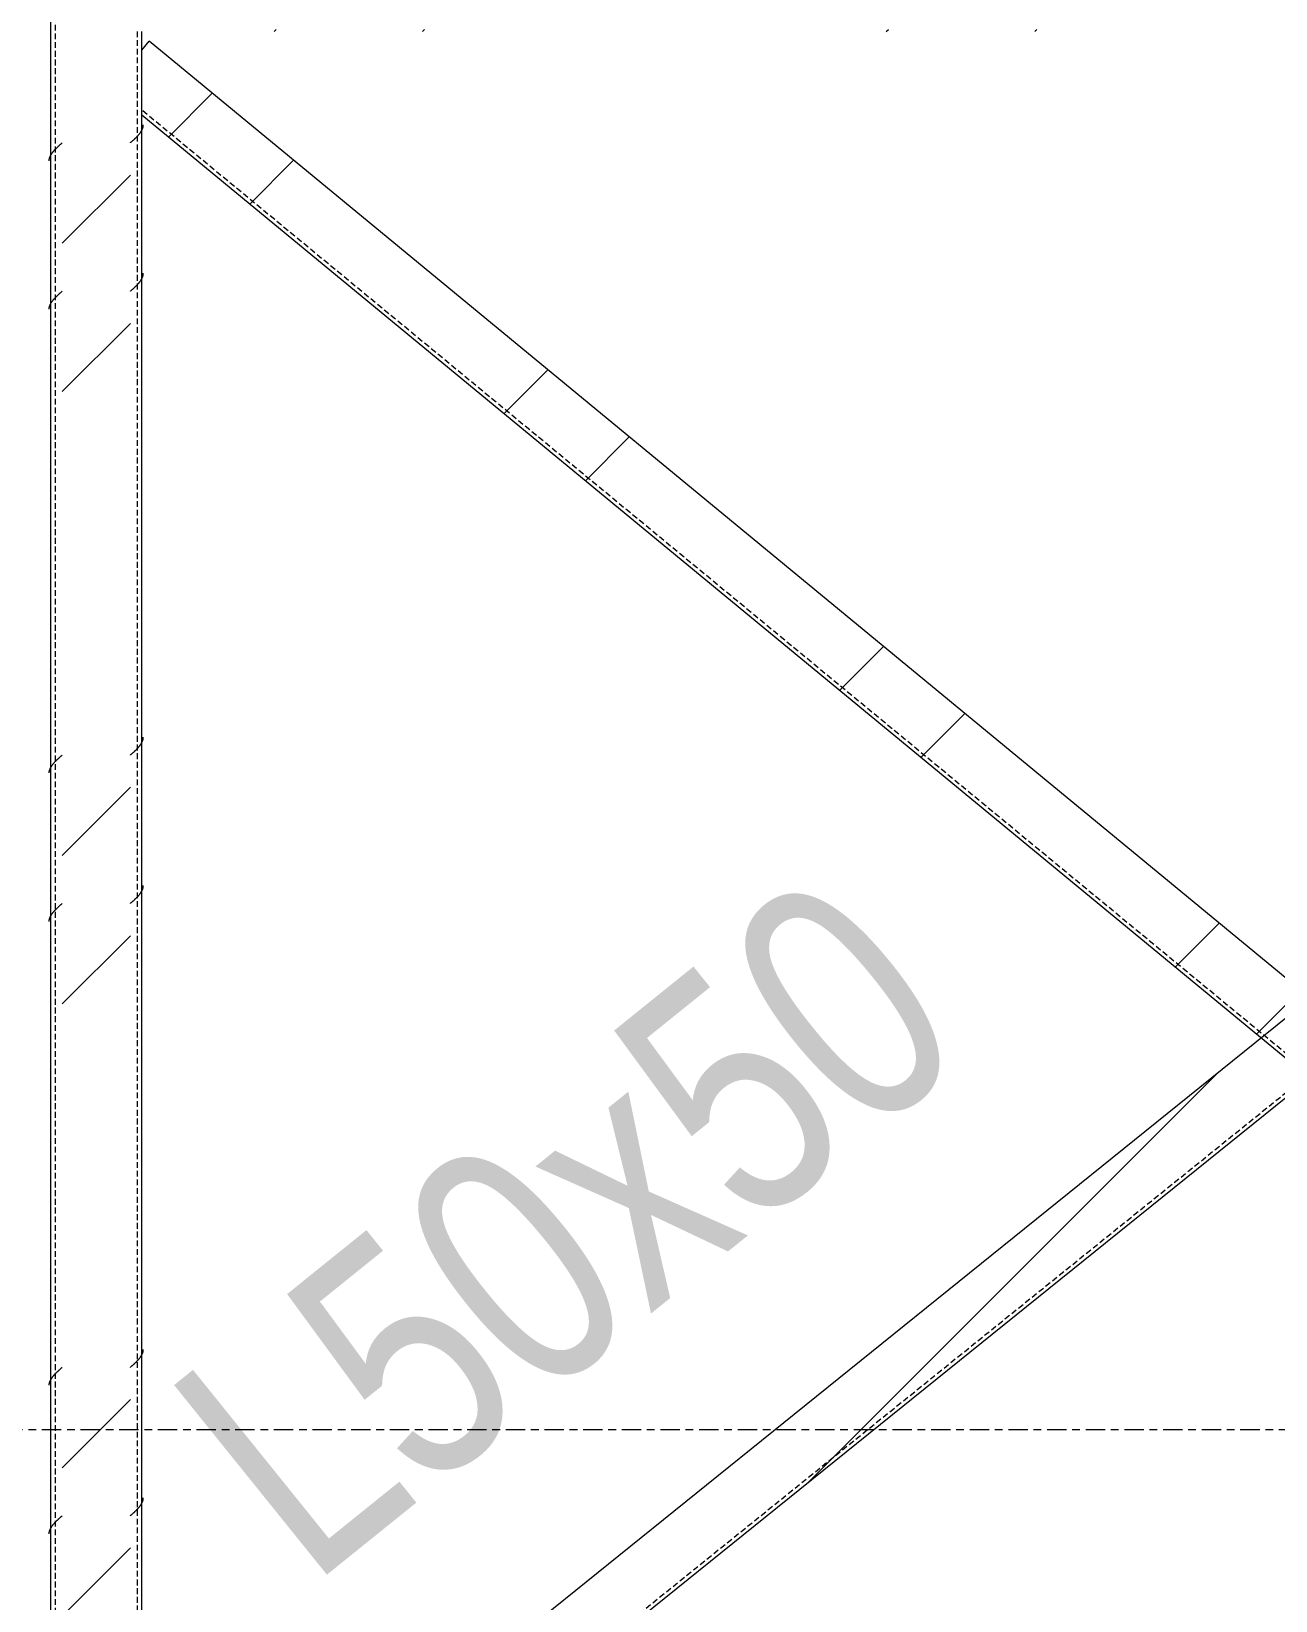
# Model space of a CAD drawing. Header units: centimetres. Extents: x -6111 to 13767, y -285 to 1600.
# Drawn here: x -3381.6 to -3279.5, y 79.9 to 208.8 of the extents above; entities that cross this region are included whole.
import ezdxf

# ---------------------------------------------------------------- set-up
doc = ezdxf.new("R2010")
doc.units = ezdxf.units.CM
doc.linetypes.add('Centre', pattern=[3.175, 0.635, -0.475, 1.59, -0.475])
doc.linetypes.add('Hidden', pattern=[0.714375, 0.47625, -0.238125])
for name, color, linetype, lineweight in [('A-ANNO-DIMS', 7, 'Continuous', 9), ('A-ANNO-DIMS-100', 7, 'Continuous', 9), ('A-FLOR-LEVL', 7, 'Continuous', 9), ('S-BEAM', 7, 'Continuous', 9), ('S-BEAM-IDEN', 7, 'Continuous', 18), ('S-COLS', 7, 'Continuous', 9)]:
    doc.layers.add(name, color=color, linetype=linetype, lineweight=lineweight)
doc.styles.add('Century Gothic_1', font='GOTHIC.TTF', dxfattribs={"height": 15})
doc.styles.add('Century Gothic_2', font='GOTHIC.TTF', dxfattribs={"width": 0.8, "height": 20})
doc.dimstyles.new('FCA_N_Cotas_E100', dxfattribs={"dimscale": 30.48, "dimtxt": 15.662524, "dimasz": 0.492126, "dimexe": 0.656168, "dimexo": 0.656168, "dimgap": 0.032808, "dimtad": 1, "dimlfac": 0.01, "dimrnd": 0.01, "dimzin": 0, "dimdsep": 46, "dimtxsty": 'Century Gothic_1', "dimblk1": 'OBLIQUE', "dimblk2": 'OBLIQUE', "dimsah": 1, "dimcen": 0.09, "dimdle": 0.656168, "dimadec": 3, "dimazin": 2, "dimtfac": 1, "dimtdec": 4, "dimtix": 1, "dimtmove": 0, "dimatfit": 3, "dimfxl": 1, "dimtvp": 1, "dimtolj": 1, "dimtzin": 0, "dimarcsym": 2})
pattern_1 = [(45, (0, 0), (-25.14472, 25.14472), []), (45, (0, 38.1), (-25.14472, 25.14472), [])]

# ---------------------------------------------------------------- blocks, each defined once
blk = doc.blocks.new('FP_83-Elevación Eje 2')
at = {"layer": 'S-COLS'}
blk.add_line((-5678, 46.02), (-5678, 208.83), dxfattribs=at)
at = {"layer": 'S-COLS', "color": 9, "true_color": 0xc0c0c0}
for p, q in [((-5677.9, 201.05), (-5677.89, 201.08)), ((-5677.89, 201.12), (-5677.89, 201.15)), ((-5677.89, 201.1), (-5677.89, 201.12)), ((-5677.89, 201.08), (-5677.89, 201.1)), ((-5678.85, 199.77), (-5678.82, 199.79)), ((-5678.82, 199.79), (-5678.8, 199.82)), ((-5678.8, 199.82), (-5678.77, 199.84)), ((-5678.77, 199.84), (-5678.75, 199.86)), ((-5678.75, 199.86), (-5678.72, 199.89)), ((-5678.72, 199.89), (-5678.7, 199.91)), ((-5678.7, 199.91), (-5678.67, 199.93)), ((-5678.67, 199.93), (-5678.64, 199.96)), ((-5678.64, 199.96), (-5678.62, 199.98)), ((-5678.62, 199.98), (-5678.59, 200)), ((-5678.59, 200), (-5678.57, 200.03)), ((-5678.57, 200.03), (-5678.55, 200.05)), ((-5678.55, 200.05), (-5678.52, 200.07)), ((-5678.52, 200.07), (-5678.5, 200.1)), ((-5678.5, 200.1), (-5678.47, 200.12)), ((-5678.47, 200.12), (-5678.45, 200.14)), ((-5678.45, 200.14), (-5678.43, 200.17)), ((-5678.43, 200.17), (-5678.41, 200.19)), ((-5678.41, 200.19), (-5678.38, 200.21)), ((-5678.38, 200.21), (-5678.36, 200.24)), ((-5678.36, 200.24), (-5678.34, 200.26)), ((-5678.34, 200.26), (-5678.32, 200.28)), ((-5678.32, 200.28), (-5678.3, 200.31)), ((-5678.3, 200.31), (-5678.28, 200.33)), ((-5678.28, 200.33), (-5678.26, 200.35)), ((-5678.26, 200.35), (-5678.24, 200.38)), ((-5678.24, 200.38), (-5678.22, 200.4)), ((-5678.22, 200.4), (-5678.2, 200.42)), ((-5678.2, 200.42), (-5678.18, 200.45)), ((-5678.18, 200.45), (-5678.16, 200.47)), ((-5678.16, 200.47), (-5678.15, 200.49)), ((-5678.15, 200.49), (-5678.13, 200.52)), ((-5678.13, 200.52), (-5678.11, 200.54)), ((-5678.11, 200.54), (-5678.1, 200.56)), ((-5678.1, 200.56), (-5678.08, 200.59)), ((-5678.08, 200.59), (-5678.07, 200.61)), ((-5678.07, 200.61), (-5678.05, 200.63)), ((-5678.05, 200.63), (-5678.04, 200.66)), ((-5678.04, 200.66), (-5678.03, 200.68)), ((-5678.03, 200.68), (-5678.01, 200.7)), ((-5678.01, 200.7), (-5678, 200.73)), ((-5678, 200.73), (-5677.99, 200.75)), ((-5677.99, 200.75), (-5677.98, 200.77)), ((-5677.98, 200.77), (-5677.97, 200.8)), ((-5677.97, 200.8), (-5677.96, 200.82)), ((-5677.96, 200.82), (-5677.95, 200.84)), ((-5677.95, 200.84), (-5677.94, 200.87)), ((-5677.94, 200.87), (-5677.93, 200.89)), ((-5677.93, 200.91), (-5677.92, 200.94)), ((-5677.93, 200.89), (-5677.93, 200.91)), ((-5677.92, 200.94), (-5677.91, 200.96)), ((-5677.91, 200.98), (-5677.9, 201.01)), ((-5677.91, 200.96), (-5677.91, 200.98)), ((-5677.9, 201.03), (-5677.9, 201.05)), ((-5677.9, 201.01), (-5677.9, 201.03)), ((-5678.95, 199.68), (-5678.93, 199.7)), ((-5678.93, 199.7), (-5678.9, 199.72)), ((-5678.9, 199.72), (-5678.88, 199.75)), ((-5678.88, 199.75), (-5678.85, 199.77)), ((-5678.26, 188.16), (-5678.24, 188.19)), ((-5678.24, 188.19), (-5678.22, 188.21)), ((-5678.22, 188.21), (-5678.2, 188.23)), ((-5678.2, 188.23), (-5678.18, 188.26)), ((-5678.18, 188.26), (-5678.16, 188.28)), ((-5678.16, 188.28), (-5678.15, 188.3)), ((-5678.15, 188.3), (-5678.13, 188.33)), ((-5678.13, 188.33), (-5678.11, 188.35)), ((-5678.11, 188.35), (-5678.1, 188.37)), ((-5678.1, 188.37), (-5678.08, 188.4)), ((-5678.08, 188.4), (-5678.07, 188.42)), ((-5678.07, 188.42), (-5678.05, 188.44)), ((-5678.05, 188.44), (-5678.04, 188.47)), ((-5678.04, 188.47), (-5678.03, 188.49)), ((-5678.03, 188.49), (-5678.01, 188.51)), ((-5678.01, 188.51), (-5678, 188.54)), ((-5678, 188.54), (-5677.99, 188.56)), ((-5677.99, 188.56), (-5677.98, 188.58)), ((-5677.98, 188.58), (-5677.97, 188.61)), ((-5677.97, 188.61), (-5677.96, 188.63)), ((-5677.96, 188.63), (-5677.95, 188.65)), ((-5677.95, 188.65), (-5677.94, 188.68)), ((-5677.94, 188.68), (-5677.93, 188.7)), ((-5677.93, 188.72), (-5677.92, 188.75)), ((-5677.93, 188.7), (-5677.93, 188.72)), ((-5677.92, 188.75), (-5677.91, 188.77)), ((-5677.91, 188.79), (-5677.9, 188.82)), ((-5677.91, 188.77), (-5677.91, 188.79)), ((-5677.9, 188.86), (-5677.89, 188.89)), ((-5677.9, 188.84), (-5677.9, 188.86)), ((-5677.9, 188.82), (-5677.9, 188.84)), ((-5677.89, 188.93), (-5677.89, 188.96)), ((-5677.89, 188.91), (-5677.89, 188.93)), ((-5677.89, 188.89), (-5677.89, 188.91)), ((-5678.95, 187.49), (-5678.93, 187.51)), ((-5678.93, 187.51), (-5678.9, 187.53)), ((-5678.9, 187.53), (-5678.88, 187.56)), ((-5678.88, 187.56), (-5678.85, 187.58)), ((-5678.85, 187.58), (-5678.82, 187.6)), ((-5678.82, 187.6), (-5678.8, 187.63)), ((-5678.8, 187.63), (-5678.77, 187.65)), ((-5678.77, 187.65), (-5678.75, 187.67)), ((-5678.75, 187.67), (-5678.72, 187.7)), ((-5678.72, 187.7), (-5678.7, 187.72)), ((-5678.7, 187.72), (-5678.67, 187.74)), ((-5678.67, 187.74), (-5678.64, 187.77)), ((-5678.64, 187.77), (-5678.62, 187.79)), ((-5678.62, 187.79), (-5678.59, 187.81)), ((-5678.59, 187.81), (-5678.57, 187.84)), ((-5678.57, 187.84), (-5678.55, 187.86)), ((-5678.55, 187.86), (-5678.52, 187.88)), ((-5678.52, 187.88), (-5678.5, 187.91)), ((-5678.5, 187.91), (-5678.47, 187.93)), ((-5678.47, 187.93), (-5678.45, 187.95)), ((-5678.45, 187.95), (-5678.43, 187.98)), ((-5678.43, 187.98), (-5678.41, 188)), ((-5678.41, 188), (-5678.38, 188.02)), ((-5678.38, 188.02), (-5678.36, 188.05)), ((-5678.36, 188.05), (-5678.34, 188.07)), ((-5678.34, 188.07), (-5678.32, 188.09)), ((-5678.32, 188.09), (-5678.3, 188.12)), ((-5678.3, 188.12), (-5678.28, 188.14)), ((-5678.28, 188.14), (-5678.26, 188.16)), ((-5677.89, 150.83), (-5677.89, 150.86)), ((-5677.89, 150.81), (-5677.89, 150.83)), ((-5677.89, 150.79), (-5677.89, 150.81)), ((-5678.82, 149.5), (-5678.8, 149.53)), ((-5678.8, 149.53), (-5678.77, 149.55)), ((-5678.77, 149.55), (-5678.75, 149.57)), ((-5678.75, 149.57), (-5678.72, 149.6)), ((-5678.72, 149.6), (-5678.7, 149.62)), ((-5678.7, 149.62), (-5678.67, 149.64)), ((-5678.67, 149.64), (-5678.64, 149.67)), ((-5678.64, 149.67), (-5678.62, 149.69)), ((-5678.62, 149.69), (-5678.59, 149.71)), ((-5678.59, 149.71), (-5678.57, 149.74)), ((-5678.57, 149.74), (-5678.55, 149.76)), ((-5678.55, 149.76), (-5678.52, 149.78)), ((-5678.52, 149.78), (-5678.5, 149.81)), ((-5678.5, 149.81), (-5678.47, 149.83)), ((-5678.47, 149.83), (-5678.45, 149.85)), ((-5678.45, 149.85), (-5678.43, 149.88)), ((-5678.43, 149.88), (-5678.41, 149.9)), ((-5678.41, 149.9), (-5678.38, 149.92)), ((-5678.38, 149.92), (-5678.36, 149.95)), ((-5678.36, 149.95), (-5678.34, 149.97)), ((-5678.34, 149.97), (-5678.32, 149.99)), ((-5678.32, 149.99), (-5678.3, 150.02)), ((-5678.3, 150.02), (-5678.28, 150.04)), ((-5678.28, 150.04), (-5678.26, 150.06)), ((-5678.26, 150.06), (-5678.24, 150.09)), ((-5678.24, 150.09), (-5678.22, 150.11)), ((-5678.22, 150.11), (-5678.2, 150.13)), ((-5678.2, 150.13), (-5678.18, 150.16)), ((-5678.18, 150.16), (-5678.16, 150.18)), ((-5678.16, 150.18), (-5678.15, 150.2)), ((-5678.15, 150.2), (-5678.13, 150.23)), ((-5678.13, 150.23), (-5678.11, 150.25)), ((-5678.11, 150.25), (-5678.1, 150.27)), ((-5678.1, 150.27), (-5678.08, 150.3)), ((-5678.08, 150.3), (-5678.07, 150.32)), ((-5678.07, 150.32), (-5678.05, 150.34)), ((-5678.05, 150.34), (-5678.04, 150.37)), ((-5678.04, 150.37), (-5678.03, 150.39)), ((-5678.03, 150.39), (-5678.01, 150.41)), ((-5678.01, 150.41), (-5678, 150.44)), ((-5678, 150.44), (-5677.99, 150.46)), ((-5677.99, 150.46), (-5677.98, 150.48)), ((-5677.98, 150.48), (-5677.97, 150.51)), ((-5677.97, 150.51), (-5677.96, 150.53)), ((-5677.96, 150.53), (-5677.95, 150.55)), ((-5677.95, 150.55), (-5677.94, 150.58)), ((-5677.94, 150.58), (-5677.93, 150.6)), ((-5677.93, 150.62), (-5677.92, 150.65)), ((-5677.93, 150.6), (-5677.93, 150.62)), ((-5677.92, 150.65), (-5677.91, 150.67)), ((-5677.91, 150.69), (-5677.9, 150.72)), ((-5677.91, 150.67), (-5677.91, 150.69)), ((-5677.9, 150.76), (-5677.89, 150.79)), ((-5677.9, 150.74), (-5677.9, 150.76)), ((-5677.9, 150.72), (-5677.9, 150.74)), ((-5678.95, 149.39), (-5678.93, 149.41)), ((-5678.93, 149.41), (-5678.9, 149.43)), ((-5678.9, 149.43), (-5678.88, 149.46)), ((-5678.88, 149.46), (-5678.85, 149.48)), ((-5678.85, 149.48), (-5678.82, 149.5)), ((-5678.24, 137.9), (-5678.22, 137.92)), ((-5678.22, 137.92), (-5678.2, 137.94)), ((-5678.2, 137.94), (-5678.18, 137.97)), ((-5678.18, 137.97), (-5678.16, 137.99)), ((-5678.16, 137.99), (-5678.15, 138.01)), ((-5678.15, 138.01), (-5678.13, 138.04)), ((-5678.13, 138.04), (-5678.11, 138.06)), ((-5678.11, 138.06), (-5678.1, 138.08)), ((-5678.1, 138.08), (-5678.08, 138.11)), ((-5678.08, 138.11), (-5678.07, 138.13)), ((-5678.07, 138.13), (-5678.05, 138.15)), ((-5678.05, 138.15), (-5678.04, 138.18)), ((-5678.04, 138.18), (-5678.03, 138.2)), ((-5678.03, 138.2), (-5678.01, 138.22)), ((-5678.01, 138.22), (-5678, 138.25)), ((-5678, 138.25), (-5677.99, 138.27)), ((-5677.99, 138.27), (-5677.98, 138.29)), ((-5677.98, 138.29), (-5677.97, 138.32)), ((-5677.97, 138.32), (-5677.96, 138.34)), ((-5677.96, 138.34), (-5677.95, 138.36)), ((-5677.95, 138.36), (-5677.94, 138.39)), ((-5677.94, 138.39), (-5677.93, 138.41)), ((-5677.93, 138.43), (-5677.92, 138.46)), ((-5677.93, 138.41), (-5677.93, 138.43)), ((-5677.92, 138.46), (-5677.91, 138.48)), ((-5677.91, 138.5), (-5677.9, 138.53)), ((-5677.91, 138.48), (-5677.91, 138.5)), ((-5677.9, 138.57), (-5677.89, 138.6)), ((-5677.9, 138.55), (-5677.9, 138.57)), ((-5677.9, 138.53), (-5677.9, 138.55)), ((-5677.89, 138.64), (-5677.89, 138.67)), ((-5677.89, 138.62), (-5677.89, 138.64)), ((-5677.89, 138.6), (-5677.89, 138.62)), ((-5678.95, 137.2), (-5678.93, 137.22)), ((-5678.93, 137.22), (-5678.9, 137.25)), ((-5678.9, 137.25), (-5678.88, 137.27)), ((-5678.88, 137.27), (-5678.85, 137.29)), ((-5678.85, 137.29), (-5678.82, 137.32)), ((-5678.82, 137.32), (-5678.8, 137.34)), ((-5678.8, 137.34), (-5678.77, 137.36)), ((-5678.77, 137.36), (-5678.75, 137.39)), ((-5678.75, 137.39), (-5678.72, 137.41)), ((-5678.72, 137.41), (-5678.7, 137.43)), ((-5678.7, 137.43), (-5678.67, 137.46)), ((-5678.67, 137.46), (-5678.64, 137.48)), ((-5678.64, 137.48), (-5678.62, 137.5)), ((-5678.62, 137.5), (-5678.59, 137.53)), ((-5678.59, 137.53), (-5678.57, 137.55)), ((-5678.57, 137.55), (-5678.55, 137.57)), ((-5678.55, 137.57), (-5678.52, 137.6)), ((-5678.52, 137.6), (-5678.5, 137.62)), ((-5678.5, 137.62), (-5678.47, 137.64)), ((-5678.47, 137.64), (-5678.45, 137.66)), ((-5678.45, 137.66), (-5678.43, 137.69)), ((-5678.43, 137.69), (-5678.41, 137.71)), ((-5678.41, 137.71), (-5678.38, 137.73)), ((-5678.38, 137.73), (-5678.36, 137.76)), ((-5678.36, 137.76), (-5678.34, 137.78)), ((-5678.34, 137.78), (-5678.32, 137.8)), ((-5678.32, 137.8), (-5678.3, 137.83)), ((-5678.3, 137.83), (-5678.28, 137.85)), ((-5678.28, 137.85), (-5678.26, 137.87)), ((-5678.26, 137.87), (-5678.24, 137.9)), ((-5677.89, 100.54), (-5677.89, 100.57)), ((-5677.89, 100.52), (-5677.89, 100.54)), ((-5678.8, 99.24), (-5678.77, 99.26)), ((-5678.77, 99.26), (-5678.75, 99.29)), ((-5678.75, 99.29), (-5678.72, 99.31)), ((-5678.72, 99.31), (-5678.7, 99.33)), ((-5678.7, 99.33), (-5678.67, 99.36)), ((-5678.67, 99.36), (-5678.64, 99.38)), ((-5678.64, 99.38), (-5678.62, 99.4)), ((-5678.62, 99.4), (-5678.59, 99.43)), ((-5678.59, 99.43), (-5678.57, 99.45)), ((-5678.57, 99.45), (-5678.55, 99.47)), ((-5678.55, 99.47), (-5678.52, 99.5)), ((-5678.52, 99.5), (-5678.5, 99.52)), ((-5678.5, 99.52), (-5678.47, 99.54)), ((-5678.47, 99.54), (-5678.45, 99.56)), ((-5678.45, 99.56), (-5678.43, 99.59)), ((-5678.43, 99.59), (-5678.41, 99.61)), ((-5678.41, 99.61), (-5678.38, 99.63)), ((-5678.38, 99.63), (-5678.36, 99.66)), ((-5678.36, 99.66), (-5678.34, 99.68)), ((-5678.34, 99.68), (-5678.32, 99.7)), ((-5678.32, 99.7), (-5678.3, 99.73)), ((-5678.3, 99.73), (-5678.28, 99.75)), ((-5678.28, 99.75), (-5678.26, 99.77)), ((-5678.26, 99.77), (-5678.24, 99.8)), ((-5678.24, 99.8), (-5678.22, 99.82)), ((-5678.22, 99.82), (-5678.2, 99.84)), ((-5678.2, 99.84), (-5678.18, 99.87)), ((-5678.18, 99.87), (-5678.16, 99.89)), ((-5678.16, 99.89), (-5678.15, 99.91)), ((-5678.15, 99.91), (-5678.13, 99.94)), ((-5678.13, 99.94), (-5678.11, 99.96)), ((-5678.11, 99.96), (-5678.1, 99.98)), ((-5678.1, 99.98), (-5678.08, 100.01)), ((-5678.08, 100.01), (-5678.07, 100.03)), ((-5678.07, 100.03), (-5678.05, 100.05)), ((-5678.05, 100.05), (-5678.04, 100.08)), ((-5678.04, 100.08), (-5678.03, 100.1)), ((-5678.03, 100.1), (-5678.01, 100.12)), ((-5678.01, 100.12), (-5678, 100.15)), ((-5678, 100.15), (-5677.99, 100.17)), ((-5677.99, 100.17), (-5677.98, 100.19)), ((-5677.98, 100.19), (-5677.97, 100.22)), ((-5677.97, 100.22), (-5677.96, 100.24)), ((-5677.96, 100.24), (-5677.95, 100.26)), ((-5677.95, 100.26), (-5677.94, 100.29)), ((-5677.94, 100.29), (-5677.93, 100.31)), ((-5677.93, 100.33), (-5677.92, 100.36)), ((-5677.93, 100.31), (-5677.93, 100.33)), ((-5677.92, 100.36), (-5677.91, 100.38)), ((-5677.91, 100.4), (-5677.9, 100.43)), ((-5677.91, 100.38), (-5677.91, 100.4)), ((-5677.9, 100.47), (-5677.89, 100.5)), ((-5677.9, 100.45), (-5677.9, 100.47)), ((-5677.9, 100.43), (-5677.9, 100.45)), ((-5677.89, 100.5), (-5677.89, 100.52)), ((-5678.95, 99.1), (-5678.93, 99.12)), ((-5678.93, 99.12), (-5678.9, 99.15)), ((-5678.9, 99.15), (-5678.88, 99.17)), ((-5678.88, 99.17), (-5678.85, 99.19)), ((-5678.85, 99.19), (-5678.82, 99.22)), ((-5678.82, 99.22), (-5678.8, 99.24)), ((-5678.22, 87.63), (-5678.2, 87.66)), ((-5678.2, 87.66), (-5678.18, 87.68)), ((-5678.18, 87.68), (-5678.16, 87.7)), ((-5678.16, 87.7), (-5678.15, 87.73)), ((-5678.15, 87.73), (-5678.13, 87.75)), ((-5678.13, 87.75), (-5678.11, 87.77)), ((-5678.11, 87.77), (-5678.1, 87.8)), ((-5678.1, 87.8), (-5678.08, 87.82)), ((-5678.08, 87.82), (-5678.07, 87.84)), ((-5678.07, 87.84), (-5678.05, 87.87)), ((-5678.05, 87.87), (-5678.04, 87.89)), ((-5678.04, 87.89), (-5678.03, 87.91)), ((-5678.03, 87.91), (-5678.01, 87.94)), ((-5678.01, 87.94), (-5678, 87.96)), ((-5678, 87.96), (-5677.99, 87.98)), ((-5677.99, 87.98), (-5677.98, 88.01)), ((-5677.98, 88.01), (-5677.97, 88.03)), ((-5677.97, 88.03), (-5677.96, 88.05)), ((-5677.96, 88.05), (-5677.95, 88.08)), ((-5677.95, 88.08), (-5677.94, 88.1)), ((-5677.94, 88.1), (-5677.93, 88.12)), ((-5677.93, 88.14), (-5677.92, 88.17)), ((-5677.93, 88.12), (-5677.93, 88.14)), ((-5677.92, 88.17), (-5677.91, 88.19)), ((-5677.91, 88.21), (-5677.9, 88.24)), ((-5677.91, 88.19), (-5677.91, 88.21)), ((-5677.9, 88.28), (-5677.89, 88.31)), ((-5677.9, 88.26), (-5677.9, 88.28)), ((-5677.9, 88.24), (-5677.9, 88.26)), ((-5677.89, 88.35), (-5677.89, 88.38)), ((-5677.89, 88.33), (-5677.89, 88.35)), ((-5677.89, 88.31), (-5677.89, 88.33)), ((-5678.95, 86.91), (-5678.93, 86.93)), ((-5678.93, 86.93), (-5678.9, 86.96)), ((-5678.9, 86.96), (-5678.88, 86.98)), ((-5678.88, 86.98), (-5678.85, 87)), ((-5678.85, 87), (-5678.82, 87.03)), ((-5678.82, 87.03), (-5678.8, 87.05)), ((-5678.8, 87.05), (-5678.77, 87.07)), ((-5678.77, 87.07), (-5678.75, 87.1)), ((-5678.75, 87.1), (-5678.72, 87.12)), ((-5678.72, 87.12), (-5678.7, 87.14)), ((-5678.7, 87.14), (-5678.67, 87.17)), ((-5678.67, 87.17), (-5678.64, 87.19)), ((-5678.64, 87.19), (-5678.62, 87.21)), ((-5678.62, 87.21), (-5678.59, 87.24)), ((-5678.59, 87.24), (-5678.57, 87.26)), ((-5678.57, 87.26), (-5678.55, 87.28)), ((-5678.55, 87.28), (-5678.52, 87.31)), ((-5678.52, 87.31), (-5678.5, 87.33)), ((-5678.5, 87.33), (-5678.47, 87.35)), ((-5678.47, 87.35), (-5678.45, 87.38)), ((-5678.45, 87.38), (-5678.43, 87.4)), ((-5678.43, 87.4), (-5678.41, 87.42)), ((-5678.41, 87.42), (-5678.38, 87.45)), ((-5678.38, 87.45), (-5678.36, 87.47)), ((-5678.36, 87.47), (-5678.34, 87.49)), ((-5678.34, 87.49), (-5678.32, 87.52)), ((-5678.32, 87.52), (-5678.3, 87.54)), ((-5678.3, 87.54), (-5678.28, 87.56)), ((-5678.28, 87.56), (-5678.26, 87.59)), ((-5678.26, 87.59), (-5678.24, 87.61)), ((-5678.24, 87.61), (-5678.22, 87.63))]:
    blk.add_line(p, q, dxfattribs=at)
blk = doc.blocks.new('FP_84-Elevación Eje 2')
at = {"layer": 'S-COLS'}
blk.add_line((-5685.5, 620.8), (-5685.5, 46.02), dxfattribs=at)
at = {"layer": 'S-COLS', "color": 9, "true_color": 0xc0c0c0}
for p, q in [((-5685.57, 198.49), (-5685.56, 198.51)), ((-5685.56, 198.51), (-5685.55, 198.53)), ((-5685.55, 198.53), (-5685.54, 198.56)), ((-5685.54, 198.56), (-5685.53, 198.58)), ((-5685.53, 198.58), (-5685.52, 198.6)), ((-5685.52, 198.6), (-5685.51, 198.63)), ((-5685.51, 198.63), (-5685.49, 198.65)), ((-5685.49, 198.65), (-5685.48, 198.67)), ((-5685.48, 198.67), (-5685.47, 198.7)), ((-5685.47, 198.7), (-5685.46, 198.72)), ((-5685.46, 198.72), (-5685.44, 198.74)), ((-5685.44, 198.74), (-5685.43, 198.77)), ((-5685.43, 198.77), (-5685.41, 198.79)), ((-5685.41, 198.79), (-5685.39, 198.81)), ((-5685.39, 198.81), (-5685.38, 198.84)), ((-5685.38, 198.84), (-5685.36, 198.86)), ((-5685.36, 198.86), (-5685.34, 198.88)), ((-5685.34, 198.88), (-5685.33, 198.91)), ((-5685.33, 198.91), (-5685.31, 198.93)), ((-5685.31, 198.93), (-5685.29, 198.95)), ((-5685.29, 198.95), (-5685.27, 198.98)), ((-5685.27, 198.98), (-5685.25, 199)), ((-5685.25, 199), (-5685.23, 199.02)), ((-5685.23, 199.02), (-5685.21, 199.05)), ((-5685.21, 199.05), (-5685.19, 199.07)), ((-5685.19, 199.07), (-5685.17, 199.09)), ((-5685.17, 199.09), (-5685.15, 199.12)), ((-5685.15, 199.12), (-5685.12, 199.14)), ((-5685.12, 199.14), (-5685.1, 199.16)), ((-5685.1, 199.16), (-5685.08, 199.19)), ((-5685.08, 199.19), (-5685.06, 199.21)), ((-5685.06, 199.21), (-5685.03, 199.23)), ((-5685.03, 199.23), (-5685.01, 199.26)), ((-5685.01, 199.26), (-5684.99, 199.28)), ((-5684.99, 199.28), (-5684.96, 199.3)), ((-5684.96, 199.3), (-5684.94, 199.33)), ((-5684.94, 199.33), (-5684.91, 199.35)), ((-5684.91, 199.35), (-5684.89, 199.37)), ((-5684.89, 199.37), (-5684.86, 199.4)), ((-5684.86, 199.4), (-5684.84, 199.42)), ((-5684.84, 199.42), (-5684.81, 199.44)), ((-5684.81, 199.44), (-5684.79, 199.47)), ((-5684.79, 199.47), (-5684.76, 199.49)), ((-5684.76, 199.49), (-5684.74, 199.51)), ((-5684.74, 199.51), (-5684.71, 199.54)), ((-5684.71, 199.54), (-5684.68, 199.56)), ((-5684.68, 199.56), (-5684.66, 199.58)), ((-5684.66, 199.58), (-5684.63, 199.61)), ((-5684.63, 199.61), (-5684.61, 199.63)), ((-5684.61, 199.63), (-5684.58, 199.65)), ((-5684.58, 199.65), (-5684.55, 199.68)), ((-5685.62, 198.28), (-5685.61, 198.3)), ((-5685.62, 198.26), (-5685.62, 198.28)), ((-5685.62, 198.23), (-5685.62, 198.26)), ((-5685.62, 198.21), (-5685.62, 198.23)), ((-5685.61, 198.33), (-5685.6, 198.35)), ((-5685.61, 198.3), (-5685.61, 198.33)), ((-5685.6, 198.37), (-5685.59, 198.4)), ((-5685.6, 198.35), (-5685.6, 198.37)), ((-5685.59, 198.42), (-5685.58, 198.44)), ((-5685.59, 198.4), (-5685.59, 198.42)), ((-5685.58, 198.44), (-5685.57, 198.47)), ((-5685.57, 198.47), (-5685.57, 198.49)), ((-5685.19, 186.88), (-5685.17, 186.91)), ((-5685.17, 186.91), (-5685.15, 186.93)), ((-5685.15, 186.93), (-5685.12, 186.95)), ((-5685.12, 186.95), (-5685.1, 186.98)), ((-5685.1, 186.98), (-5685.08, 187)), ((-5685.08, 187), (-5685.06, 187.02)), ((-5685.06, 187.02), (-5685.03, 187.05)), ((-5685.03, 187.05), (-5685.01, 187.07)), ((-5685.01, 187.07), (-5684.99, 187.09)), ((-5684.99, 187.09), (-5684.96, 187.12)), ((-5684.96, 187.12), (-5684.94, 187.14)), ((-5684.94, 187.14), (-5684.91, 187.16)), ((-5684.91, 187.16), (-5684.89, 187.18)), ((-5684.89, 187.18), (-5684.86, 187.21)), ((-5684.86, 187.21), (-5684.84, 187.23)), ((-5684.84, 187.23), (-5684.81, 187.25)), ((-5684.81, 187.25), (-5684.79, 187.28)), ((-5684.79, 187.28), (-5684.76, 187.3)), ((-5684.76, 187.3), (-5684.74, 187.32)), ((-5684.74, 187.32), (-5684.71, 187.35)), ((-5684.71, 187.35), (-5684.68, 187.37)), ((-5684.68, 187.37), (-5684.66, 187.39)), ((-5684.66, 187.39), (-5684.63, 187.42)), ((-5684.63, 187.42), (-5684.61, 187.44)), ((-5684.61, 187.44), (-5684.58, 187.46)), ((-5684.58, 187.46), (-5684.55, 187.49)), ((-5685.62, 186.09), (-5685.61, 186.11)), ((-5685.62, 186.07), (-5685.62, 186.09)), ((-5685.62, 186.04), (-5685.62, 186.07)), ((-5685.62, 186.02), (-5685.62, 186.04)), ((-5685.61, 186.14), (-5685.6, 186.16)), ((-5685.61, 186.11), (-5685.61, 186.14)), ((-5685.6, 186.18), (-5685.59, 186.21)), ((-5685.6, 186.16), (-5685.6, 186.18)), ((-5685.59, 186.23), (-5685.58, 186.25)), ((-5685.59, 186.21), (-5685.59, 186.23)), ((-5685.58, 186.25), (-5685.57, 186.28)), ((-5685.57, 186.3), (-5685.56, 186.32)), ((-5685.57, 186.28), (-5685.57, 186.3)), ((-5685.56, 186.32), (-5685.55, 186.35)), ((-5685.55, 186.35), (-5685.54, 186.37)), ((-5685.54, 186.37), (-5685.53, 186.39)), ((-5685.53, 186.39), (-5685.52, 186.42)), ((-5685.52, 186.42), (-5685.51, 186.44)), ((-5685.51, 186.44), (-5685.49, 186.46)), ((-5685.49, 186.46), (-5685.48, 186.49)), ((-5685.48, 186.49), (-5685.47, 186.51)), ((-5685.47, 186.51), (-5685.46, 186.53)), ((-5685.46, 186.53), (-5685.44, 186.56)), ((-5685.44, 186.56), (-5685.43, 186.58)), ((-5685.43, 186.58), (-5685.41, 186.6)), ((-5685.41, 186.6), (-5685.39, 186.63)), ((-5685.39, 186.63), (-5685.38, 186.65)), ((-5685.38, 186.65), (-5685.36, 186.67)), ((-5685.36, 186.67), (-5685.34, 186.7)), ((-5685.34, 186.7), (-5685.33, 186.72)), ((-5685.33, 186.72), (-5685.31, 186.74)), ((-5685.31, 186.74), (-5685.29, 186.77)), ((-5685.29, 186.77), (-5685.27, 186.79)), ((-5685.27, 186.79), (-5685.25, 186.81)), ((-5685.25, 186.81), (-5685.23, 186.84)), ((-5685.23, 186.84), (-5685.21, 186.86)), ((-5685.21, 186.86), (-5685.19, 186.88)), ((-5685.56, 148.22), (-5685.55, 148.25)), ((-5685.55, 148.25), (-5685.54, 148.27)), ((-5685.54, 148.27), (-5685.53, 148.29)), ((-5685.53, 148.29), (-5685.52, 148.32)), ((-5685.52, 148.32), (-5685.51, 148.34)), ((-5685.51, 148.34), (-5685.49, 148.36)), ((-5685.49, 148.36), (-5685.48, 148.39)), ((-5685.48, 148.39), (-5685.47, 148.41)), ((-5685.47, 148.41), (-5685.46, 148.43)), ((-5685.46, 148.43), (-5685.44, 148.46)), ((-5685.44, 148.46), (-5685.43, 148.48)), ((-5685.43, 148.48), (-5685.41, 148.5)), ((-5685.41, 148.5), (-5685.39, 148.53)), ((-5685.39, 148.53), (-5685.38, 148.55)), ((-5685.38, 148.55), (-5685.36, 148.57)), ((-5685.36, 148.57), (-5685.34, 148.6)), ((-5685.34, 148.6), (-5685.33, 148.62)), ((-5685.33, 148.62), (-5685.31, 148.64)), ((-5685.31, 148.64), (-5685.29, 148.67)), ((-5685.29, 148.67), (-5685.27, 148.69)), ((-5685.27, 148.69), (-5685.25, 148.71)), ((-5685.25, 148.71), (-5685.23, 148.74)), ((-5685.23, 148.74), (-5685.21, 148.76)), ((-5685.21, 148.76), (-5685.19, 148.78)), ((-5685.19, 148.78), (-5685.17, 148.81)), ((-5685.17, 148.81), (-5685.15, 148.83)), ((-5685.15, 148.83), (-5685.12, 148.85)), ((-5685.12, 148.85), (-5685.1, 148.88)), ((-5685.1, 148.88), (-5685.08, 148.9)), ((-5685.08, 148.9), (-5685.06, 148.92)), ((-5685.06, 148.92), (-5685.03, 148.95)), ((-5685.03, 148.95), (-5685.01, 148.97)), ((-5685.01, 148.97), (-5684.99, 148.99)), ((-5684.99, 148.99), (-5684.96, 149.02)), ((-5684.96, 149.02), (-5684.94, 149.04)), ((-5684.94, 149.04), (-5684.91, 149.06)), ((-5684.91, 149.06), (-5684.89, 149.08)), ((-5684.89, 149.08), (-5684.86, 149.11)), ((-5684.86, 149.11), (-5684.84, 149.13)), ((-5684.84, 149.13), (-5684.81, 149.15)), ((-5684.81, 149.15), (-5684.79, 149.18)), ((-5684.79, 149.18), (-5684.76, 149.2)), ((-5684.76, 149.2), (-5684.74, 149.22)), ((-5684.74, 149.22), (-5684.71, 149.25)), ((-5684.71, 149.25), (-5684.68, 149.27)), ((-5684.68, 149.27), (-5684.66, 149.29)), ((-5684.66, 149.29), (-5684.63, 149.32)), ((-5684.63, 149.32), (-5684.61, 149.34)), ((-5684.61, 149.34), (-5684.58, 149.36)), ((-5684.58, 149.36), (-5684.55, 149.39)), ((-5685.62, 147.99), (-5685.61, 148.01)), ((-5685.62, 147.97), (-5685.62, 147.99)), ((-5685.62, 147.94), (-5685.62, 147.97)), ((-5685.62, 147.92), (-5685.62, 147.94)), ((-5685.61, 148.04), (-5685.6, 148.06)), ((-5685.61, 148.01), (-5685.61, 148.04)), ((-5685.6, 148.08), (-5685.59, 148.11)), ((-5685.6, 148.06), (-5685.6, 148.08)), ((-5685.59, 148.13), (-5685.58, 148.15)), ((-5685.59, 148.11), (-5685.59, 148.13)), ((-5685.58, 148.15), (-5685.57, 148.18)), ((-5685.57, 148.2), (-5685.56, 148.22)), ((-5685.57, 148.18), (-5685.57, 148.2)), ((-5685.17, 136.62), (-5685.15, 136.64)), ((-5685.15, 136.64), (-5685.12, 136.66)), ((-5685.12, 136.66), (-5685.1, 136.69)), ((-5685.1, 136.69), (-5685.08, 136.71)), ((-5685.08, 136.71), (-5685.06, 136.73)), ((-5685.06, 136.73), (-5685.03, 136.76)), ((-5685.03, 136.76), (-5685.01, 136.78)), ((-5685.01, 136.78), (-5684.99, 136.8)), ((-5684.99, 136.8), (-5684.96, 136.83)), ((-5684.96, 136.83), (-5684.94, 136.85)), ((-5684.94, 136.85), (-5684.91, 136.87)), ((-5684.91, 136.87), (-5684.89, 136.9)), ((-5684.89, 136.9), (-5684.86, 136.92)), ((-5684.86, 136.92), (-5684.84, 136.94)), ((-5684.84, 136.94), (-5684.81, 136.97)), ((-5684.81, 136.97), (-5684.79, 136.99)), ((-5684.79, 136.99), (-5684.76, 137.01)), ((-5684.76, 137.01), (-5684.74, 137.04)), ((-5684.74, 137.04), (-5684.71, 137.06)), ((-5684.71, 137.06), (-5684.68, 137.08)), ((-5684.68, 137.08), (-5684.66, 137.11)), ((-5684.66, 137.11), (-5684.63, 137.13)), ((-5684.63, 137.13), (-5684.61, 137.15)), ((-5684.61, 137.15), (-5684.58, 137.18)), ((-5684.58, 137.18), (-5684.55, 137.2)), ((-5685.62, 135.8), (-5685.61, 135.82)), ((-5685.62, 135.78), (-5685.62, 135.8)), ((-5685.62, 135.75), (-5685.62, 135.78)), ((-5685.62, 135.73), (-5685.62, 135.75)), ((-5685.61, 135.85), (-5685.6, 135.87)), ((-5685.61, 135.82), (-5685.61, 135.85)), ((-5685.6, 135.89), (-5685.59, 135.92)), ((-5685.6, 135.87), (-5685.6, 135.89)), ((-5685.59, 135.94), (-5685.58, 135.96)), ((-5685.59, 135.92), (-5685.59, 135.94)), ((-5685.58, 135.96), (-5685.57, 135.99)), ((-5685.57, 136.01), (-5685.56, 136.03)), ((-5685.57, 135.99), (-5685.57, 136.01)), ((-5685.56, 136.03), (-5685.55, 136.06)), ((-5685.55, 136.06), (-5685.54, 136.08)), ((-5685.54, 136.08), (-5685.53, 136.1)), ((-5685.53, 136.1), (-5685.52, 136.13)), ((-5685.52, 136.13), (-5685.51, 136.15)), ((-5685.51, 136.15), (-5685.49, 136.17)), ((-5685.49, 136.17), (-5685.48, 136.2)), ((-5685.48, 136.2), (-5685.47, 136.22)), ((-5685.47, 136.22), (-5685.46, 136.24)), ((-5685.46, 136.24), (-5685.44, 136.27)), ((-5685.44, 136.27), (-5685.43, 136.29)), ((-5685.43, 136.29), (-5685.41, 136.31)), ((-5685.41, 136.31), (-5685.39, 136.34)), ((-5685.39, 136.34), (-5685.38, 136.36)), ((-5685.38, 136.36), (-5685.36, 136.38)), ((-5685.36, 136.38), (-5685.34, 136.41)), ((-5685.34, 136.41), (-5685.33, 136.43)), ((-5685.33, 136.43), (-5685.31, 136.45)), ((-5685.31, 136.45), (-5685.29, 136.48)), ((-5685.29, 136.48), (-5685.27, 136.5)), ((-5685.27, 136.5), (-5685.25, 136.52)), ((-5685.25, 136.52), (-5685.23, 136.55)), ((-5685.23, 136.55), (-5685.21, 136.57)), ((-5685.21, 136.57), (-5685.19, 136.59)), ((-5685.19, 136.59), (-5685.17, 136.62)), ((-5685.55, 97.96), (-5685.54, 97.98)), ((-5685.54, 97.98), (-5685.53, 98)), ((-5685.53, 98), (-5685.52, 98.03)), ((-5685.52, 98.03), (-5685.51, 98.05)), ((-5685.51, 98.05), (-5685.49, 98.07)), ((-5685.49, 98.07), (-5685.48, 98.1)), ((-5685.48, 98.1), (-5685.47, 98.12)), ((-5685.47, 98.12), (-5685.46, 98.14)), ((-5685.46, 98.14), (-5685.44, 98.17)), ((-5685.44, 98.17), (-5685.43, 98.19)), ((-5685.43, 98.19), (-5685.41, 98.21)), ((-5685.41, 98.21), (-5685.39, 98.24)), ((-5685.39, 98.24), (-5685.38, 98.26)), ((-5685.38, 98.26), (-5685.36, 98.28)), ((-5685.36, 98.28), (-5685.34, 98.31)), ((-5685.34, 98.31), (-5685.33, 98.33)), ((-5685.33, 98.33), (-5685.31, 98.35)), ((-5685.31, 98.35), (-5685.29, 98.38)), ((-5685.29, 98.38), (-5685.27, 98.4)), ((-5685.27, 98.4), (-5685.25, 98.42)), ((-5685.25, 98.42), (-5685.23, 98.45)), ((-5685.23, 98.45), (-5685.21, 98.47)), ((-5685.21, 98.47), (-5685.19, 98.49)), ((-5685.19, 98.49), (-5685.17, 98.52)), ((-5685.17, 98.52), (-5685.15, 98.54)), ((-5685.15, 98.54), (-5685.12, 98.56)), ((-5685.12, 98.56), (-5685.1, 98.59)), ((-5685.1, 98.59), (-5685.08, 98.61)), ((-5685.08, 98.61), (-5685.06, 98.63)), ((-5685.06, 98.63), (-5685.03, 98.66)), ((-5685.03, 98.66), (-5685.01, 98.68)), ((-5685.01, 98.68), (-5684.99, 98.7)), ((-5684.99, 98.7), (-5684.96, 98.73)), ((-5684.96, 98.73), (-5684.94, 98.75)), ((-5684.94, 98.75), (-5684.91, 98.77)), ((-5684.91, 98.77), (-5684.89, 98.8)), ((-5684.89, 98.8), (-5684.86, 98.82)), ((-5684.86, 98.82), (-5684.84, 98.84)), ((-5684.84, 98.84), (-5684.81, 98.87)), ((-5684.81, 98.87), (-5684.79, 98.89)), ((-5684.79, 98.89), (-5684.76, 98.91)), ((-5684.76, 98.91), (-5684.74, 98.94)), ((-5684.74, 98.94), (-5684.71, 98.96)), ((-5684.71, 98.96), (-5684.68, 98.98)), ((-5684.68, 98.98), (-5684.66, 99.01)), ((-5684.66, 99.01), (-5684.63, 99.03)), ((-5684.63, 99.03), (-5684.61, 99.05)), ((-5684.61, 99.05), (-5684.58, 99.08)), ((-5684.58, 99.08), (-5684.55, 99.1)), ((-5685.62, 97.7), (-5685.61, 97.72)), ((-5685.62, 97.68), (-5685.62, 97.7)), ((-5685.62, 97.65), (-5685.62, 97.68)), ((-5685.62, 97.63), (-5685.62, 97.65)), ((-5685.61, 97.75), (-5685.6, 97.77)), ((-5685.61, 97.72), (-5685.61, 97.75)), ((-5685.6, 97.79), (-5685.59, 97.82)), ((-5685.6, 97.77), (-5685.6, 97.79)), ((-5685.59, 97.84), (-5685.58, 97.86)), ((-5685.59, 97.82), (-5685.59, 97.84)), ((-5685.58, 97.86), (-5685.57, 97.89)), ((-5685.57, 97.91), (-5685.56, 97.93)), ((-5685.57, 97.89), (-5685.57, 97.91)), ((-5685.56, 97.93), (-5685.55, 97.96)), ((-5685.15, 86.35), (-5685.12, 86.37)), ((-5685.12, 86.37), (-5685.1, 86.4)), ((-5685.1, 86.4), (-5685.08, 86.42)), ((-5685.08, 86.42), (-5685.06, 86.44)), ((-5685.06, 86.44), (-5685.03, 86.47)), ((-5685.03, 86.47), (-5685.01, 86.49)), ((-5685.01, 86.49), (-5684.99, 86.51)), ((-5684.99, 86.51), (-5684.96, 86.54)), ((-5684.96, 86.54), (-5684.94, 86.56)), ((-5684.94, 86.56), (-5684.91, 86.58)), ((-5684.91, 86.58), (-5684.89, 86.61)), ((-5684.89, 86.61), (-5684.86, 86.63)), ((-5684.86, 86.63), (-5684.84, 86.65)), ((-5684.84, 86.65), (-5684.81, 86.68)), ((-5684.81, 86.68), (-5684.79, 86.7)), ((-5684.79, 86.7), (-5684.76, 86.72)), ((-5684.76, 86.72), (-5684.74, 86.75)), ((-5684.74, 86.75), (-5684.71, 86.77)), ((-5684.71, 86.77), (-5684.68, 86.79)), ((-5684.68, 86.79), (-5684.66, 86.82)), ((-5684.66, 86.82), (-5684.63, 86.84)), ((-5684.63, 86.84), (-5684.61, 86.86)), ((-5684.61, 86.86), (-5684.58, 86.89)), ((-5684.58, 86.89), (-5684.55, 86.91)), ((-5685.62, 85.51), (-5685.61, 85.53)), ((-5685.62, 85.49), (-5685.62, 85.51)), ((-5685.62, 85.46), (-5685.62, 85.49)), ((-5685.62, 85.44), (-5685.62, 85.46)), ((-5685.61, 85.56), (-5685.6, 85.58)), ((-5685.61, 85.53), (-5685.61, 85.56)), ((-5685.6, 85.6), (-5685.59, 85.63)), ((-5685.6, 85.58), (-5685.6, 85.6)), ((-5685.59, 85.65), (-5685.58, 85.67)), ((-5685.59, 85.63), (-5685.59, 85.65)), ((-5685.58, 85.67), (-5685.57, 85.7)), ((-5685.57, 85.72), (-5685.56, 85.74)), ((-5685.57, 85.7), (-5685.57, 85.72)), ((-5685.56, 85.74), (-5685.55, 85.77)), ((-5685.55, 85.77), (-5685.54, 85.79)), ((-5685.54, 85.79), (-5685.53, 85.81)), ((-5685.53, 85.81), (-5685.52, 85.84)), ((-5685.52, 85.84), (-5685.51, 85.86)), ((-5685.51, 85.86), (-5685.49, 85.88)), ((-5685.49, 85.88), (-5685.48, 85.91)), ((-5685.48, 85.91), (-5685.47, 85.93)), ((-5685.47, 85.93), (-5685.46, 85.95)), ((-5685.46, 85.95), (-5685.44, 85.98)), ((-5685.44, 85.98), (-5685.43, 86)), ((-5685.43, 86), (-5685.41, 86.02)), ((-5685.41, 86.02), (-5685.39, 86.05)), ((-5685.39, 86.05), (-5685.38, 86.07)), ((-5685.38, 86.07), (-5685.36, 86.09)), ((-5685.36, 86.09), (-5685.34, 86.12)), ((-5685.34, 86.12), (-5685.33, 86.14)), ((-5685.33, 86.14), (-5685.31, 86.16)), ((-5685.31, 86.16), (-5685.29, 86.19)), ((-5685.29, 86.19), (-5685.27, 86.21)), ((-5685.27, 86.21), (-5685.25, 86.23)), ((-5685.25, 86.23), (-5685.23, 86.26)), ((-5685.23, 86.26), (-5685.21, 86.28)), ((-5685.21, 86.28), (-5685.19, 86.3)), ((-5685.19, 86.3), (-5685.17, 86.33)), ((-5685.17, 86.33), (-5685.15, 86.35))]:
    blk.add_line(p, q, dxfattribs=at)
blk = doc.blocks.new('HSS Rectangular-Column - 75 x 75-1752346-Elevación Eje 2')
at = {"layer": 'S-COLS', "true_color": 0xc0c0c0}
h = blk.add_hatch(dxfattribs=at)
h.set_pattern_fill('FP_2', color=9, style=0, pattern_type=2)
h.set_pattern_definition(pattern_1)
h.paths.add_polyline_path([(-5678.95, 46.02), (-5678.95, 208.83), (-5681.75, 208.83), (-5681.75, 209.64), (-5678.95, 209.64), (-5678.95, 233.02), (-5681.75, 233.08), (-5681.75, 233.83), (-5678.95, 233.83), (-5678.95, 620.8), (-5684.55, 620.8), (-5684.55, 46.02)])
at = {"layer": 'S-COLS', "linetype": 'Hidden'}
for p, q in [((-5685.1, 46.02), (-5685.1, 620.8)), ((-5678.4, 208.83), (-5678.4, 46.02))]:
    blk.add_line(p, q, dxfattribs=at)
at = {"layer": 'S-COLS'}
for name in ['FP_84-Elevación Eje 2', 'FP_83-Elevación Eje 2']:
    blk.add_blockref(name, (0, 0), dxfattribs=at)
blk = doc.blocks.new('C Shapes - C12X25-1755447-Elevación Eje 2')
at = {"layer": 'S-BEAM', "true_color": 0xc0c0c0}
h = blk.add_hatch(dxfattribs=at)
h.set_pattern_fill('FP_2', color=9, style=0, pattern_type=2)
h.set_pattern_definition(pattern_1)
h.paths.add_polyline_path([(-5614.03, 208.83), (-5484.84, 208.83), (-5484.84, 209), (-5681.75, 209), (-5681.75, 208.83), (-5671.73, 208.83)])
blk = doc.blocks.new('M_L Equal Angles - L51X51X3_2-1755251-Elevación Eje 2')
at = {"layer": 'S-BEAM', "true_color": 0xc0c0c0}
h = blk.add_hatch(dxfattribs=at)
h.set_pattern_fill('FP_2', color=9, style=0, pattern_type=2)
h.set_pattern_definition(pattern_1)
h.paths.add_polyline_path([(-5491.48, 48.14), (-5488.25, 52.06), (-5677.4, 208.03), (-5678, 207.3), (-5678, 201.95), (-5556.33, 101.62)])
at = {"layer": 'S-BEAM'}
for p, q in [((-5678, 207.3), (-5677.4, 208.03)), ((-5488.25, 52.06), (-5677.4, 208.03)), ((-5491.48, 48.14), (-5678, 201.95))]:
    blk.add_line(p, q, dxfattribs=at)
at = {"layer": 'S-BEAM', "linetype": 'Hidden'}
blk.add_line((-5491.28, 48.39), (-5678, 202.36), dxfattribs=at)
blk = doc.blocks.new('M_L Equal Angles - L51X51X3_2-1755620-Elevación Eje 2')
at = {"layer": 'S-BEAM', "true_color": 0xc0c0c0}
h = blk.add_hatch(dxfattribs=at)
h.set_pattern_fill('FP_2', color=9, style=0, pattern_type=2)
h.set_pattern_definition(pattern_1)
h.paths.add_polyline_path([(-5674.78, 48.14), (-5483.65, 202.17), (-5483.65, 205.45), (-5485.24, 207.42), (-5677.97, 52.1)])
at = {"layer": 'S-BEAM'}
for p, q in [((-5485.24, 207.42), (-5677.97, 52.1)), ((-5483.65, 202.17), (-5674.78, 48.14))]:
    blk.add_line(p, q, dxfattribs=at)
at = {"layer": 'S-BEAM', "linetype": 'Hidden'}
blk.add_line((-5674.98, 48.39), (-5483.65, 202.58), dxfattribs=at)
blk = doc.blocks.new('DIMBLOCK19-Elevación Eje 2')
at = {"layer": 'A-ANNO-DIMS-100', "lineweight": 35}
for p, q in [((-3610.57, 233.83), (-3618.07, 241.33)), ((-3610.57, 233.83), (-3603.07, 226.33)), ((-3610.57, 46.02), (-3618.07, 53.52)), ((-3610.57, 46.02), (-3603.07, 38.52))]:
    blk.add_line(p, q, dxfattribs=at)
at = {"layer": 'A-ANNO-DIMS-100'}
for p, q in [((-3610.57, 233.83), (-3630.57, 233.83)), ((-3610.57, 233.83), (-3610.57, 26.02)), ((-3610.57, 233.83), (-3396.32, 233.83)), ((-3610.57, 46.02), (-3630.57, 46.02)), ((-3610.57, 46.02), (-3429, 46.02))]:
    blk.add_line(p, q, dxfattribs=at)
at = {"layer": 'A-ANNO-DIMS-100', "color": 0, "insert": (-3630.79, 119.54), "char_height": 15, "width": 48.9267, "attachment_point": 1, "rotation": 90, "line_spacing_factor": 0.984502, "style": 'Century Gothic_1'}
blk.add_mtext('1.88', dxfattribs=at)
blk = doc.blocks.new('_Oblique')
at = {"color": 0, "linetype": 'ByBlock', "lineweight": -2}
blk.add_line((-0.5, -0.5), (0.5, 0.5), dxfattribs=at)

msp = doc.modelspace()

# ---------------------------------------------------------------- linework, layer by layer
at = {"layer": 'A-FLOR-LEVL', "color": 253, "linetype": 'Centre', "true_color": 0xaaaaaa}
msp.add_line((-3737.492, 94), (229.437, 94), dxfattribs=at)

# ---------------------------------------------------------------- block references
at = {"layer": 'S-BEAM'}
for name in ['C Shapes - C12X25-1755447-Elevación Eje 2', 'M_L Equal Angles - L51X51X3_2-1755251-Elevación Eje 2', 'M_L Equal Angles - L51X51X3_2-1755620-Elevación Eje 2']:
    msp.add_blockref(name, (2305.433, 0), dxfattribs=at)
at = {"layer": 'S-COLS'}
msp.add_blockref('HSS Rectangular-Column - 75 x 75-1752346-Elevación Eje 2', (2305.433, 0), dxfattribs=at)

# ---------------------------------------------------------------- texts
at = {"layer": 'S-BEAM-IDEN', "lineweight": 9, "insert": (-3371.292, 96.542), "char_height": 20, "width": 87.86495, "attachment_point": 1, "rotation": 38.8653, "style": 'Century Gothic_2'}
msp.add_mtext('L50x50', dxfattribs=at)

# ---------------------------------------------------------------- dimensions: what is measured, and where the dimension line sits
at = {"layer": 'A-ANNO-DIMS'}
dim = msp.add_linear_dim(base=(-3610.566, 46.025), p1=(-3376.321, 233.832), p2=(-3408.998, 46.025), angle=90, dimstyle='FCA_N_Cotas_E100', override={"dimpost": '<>', "dimfxl": 190.629355}, dxfattribs=at)
dim.commit()
dim.dimension.update_dxf_attribs({"geometry": 'DIMBLOCK19-Elevación Eje 2', "text_midpoint": (-3619.444, 139.928)})

doc.saveas('drawing.dxf')
